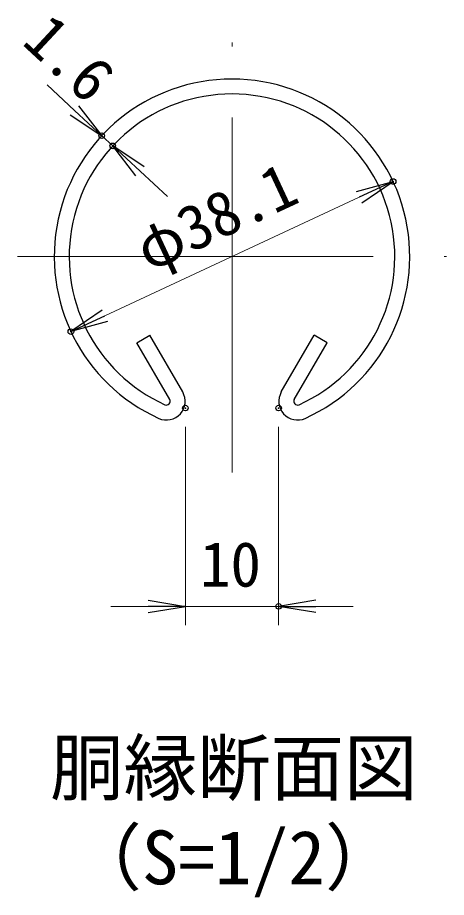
# Model space of a CAD drawing. Units: millimetres, scale not verified. Extents: x -10500 to 10500, y -7425 to 7425.
# Drawn here: x 1268 to 2417, y -2135 to 225 of the extents above; entities that cross this region are included whole.
import ezdxf
from ezdxf.enums import TextEntityAlignment as Align

# ---------------------------------------------------------------- set-up
doc = ezdxf.new("R2010")
doc.units = ezdxf.units.MM
doc.header["$LTSCALE"] = 30
doc.header["$PDMODE"] = 32
doc.header["$PDSIZE"] = 15
doc.linetypes.add('USER1', pattern=[50.8, 31.75, -6.35, 6.35, -6.35])
for name, color, linetype, lineweight in [('0-1_D-STR1', 1, 'Continuous', 25), ('0-4_D-BMK', 2, 'USER1', 13), ('0-7_D-STR-DIM', 7, 'Continuous', 13), ('0-A_D-TTL-TXT', 7, 'Continuous', 13)]:
    doc.layers.add(name, color=color, linetype=linetype, lineweight=lineweight)
doc.layers.add('0-8_0', color=7, linetype='Continuous')
doc.layers.add('0-9_Defpoints', color=8, linetype='Continuous')
doc.styles.add('ＭＳ ゴシック', font='')
doc.styles.get('ＭＳ ゴシック').set_extended_font_data('MS Gothic')

# ---------------------------------------------------------------- blocks, each defined once
blk = doc.blocks.new('_Open')
at = {"layer": '0-8_0'}
blk.add_line((-30, 5), (0, 0), dxfattribs=at)
blk.add_lwpolyline([(-30, -5), (0, 0), (-30, 0)], dxfattribs=at)

msp = doc.modelspace()

# ---------------------------------------------------------------- linework, layer by layer
at = {"layer": '0-1_D-STR1'}
for p, q in [((1588.07, -647.07), (1622.8, -627.02)), ((1710.53, -778.97), (1622.8, -627.02)), ((1974.74, -778.97), (2062.47, -627.02)), ((2097.21, -647.07), (2062.47, -627.02)), ((1675.8, -799.03), (1588.07, -647.07)), ((2009.48, -799.03), (2097.21, -647.07))]:
    msp.add_line(p, q, dxfattribs=at)
for centre, radius, start, end in [((1842.64, -415.75), 476.25, 294.32478, 245.67522), ((1842.64, -415.75), 436.14, 294.32478, 245.67522), ((1667.11, -804.04), 50.13, 245.67522, 30), ((1667.11, -804.04), 10.03, 245.67522, 30), ((2018.16, -804.04), 50.13, 150, 294.32478), ((2018.16, -804.04), 10.03, 150, 294.32478)]:
    msp.add_arc(centre, radius, start, end, dxfattribs=at)
at = {"layer": '0-4_D-BMK'}
for p, q in [((1842.64, -995.28), (1842.64, 158.6)), ((1268.29, -415.75), (2416.99, -415.75))]:
    msp.add_line(p, q, dxfattribs=at)
at = {"layer": '0-7_D-STR-DIM'}
for p, q in [((1420.42, -23.58), (1347.15, 44.48)), ((1523.08, -118.93), (1493.69, -91.64)), ((1459.66, -128.27), (1459.96, -128.27)), ((1489.05, -155.56), (1489.35, -155.56)), ((1596.34, -186.98), (1669.61, -255.04)), ((1501.63, -574.75), (2183.64, -256.75)), ((1717.64, -872.17), (1717.64, -1404.17)), ((1967.64, -872.17), (1967.64, -1404.17)), ((1617.64, -1354.17), (1517.64, -1354.17)), ((1717.64, -1354.17), (1967.64, -1354.17)), ((2067.64, -1354.17), (2167.64, -1354.17))]:
    msp.add_line(p, q, dxfattribs=at)
at = {"layer": '0-9_Defpoints'}
for p in [(1493.69, -91.64), (1493.69, -91.64), (1523.08, -118.93), (2274.27, -214.49), (1411, -617.01), (1717.64, -822.17), (1967.64, -822.17), (1967.64, -1354.17)]:
    msp.add_point(p, dxfattribs=at)

# ---------------------------------------------------------------- block references
at = {"layer": '0-7_D-STR-DIM', "xscale": 3.333333, "yscale": 3.333333}
for p, rotation in [((1493.69, -91.64), 317.11285), ((1523.08, -118.93), 137.11285), ((2274.27, -214.49), 24.99865), ((1411, -617.01), 204.99865), ((1967.64, -1354.17), 180)]:
    msp.add_blockref('_Open', p, dxfattribs=dict(at, rotation=rotation))
msp.add_blockref('_Open', (1717.64, -1354.17), dxfattribs=at)

# ---------------------------------------------------------------- texts
at = {"layer": '0-7_D-STR-DIM', "style": 'ＭＳ ゴシック'}
for s, rotation, p in [('1.6', 317.113, (1251.72, 130.07)), ('φ38.1', 24.999, (1635, -491.51))]:
    msp.add_text(s, height=120.3, rotation=rotation, dxfattribs=at).set_placement(p, align=Align.BOTTOM_LEFT)
msp.add_text('10', height=120.3, dxfattribs=at).set_placement((1756.64, -1337.3), align=Align.BOTTOM_LEFT)
at = {"layer": '0-A_D-TTL-TXT', "style": 'ＭＳ ゴシック'}
for s, p in [('胴縁断面図', (1355.33, -1902.36)), ('（S=1/2）', (1404.06, -2142.83))]:
    msp.add_text(s, height=144.3, dxfattribs=at).set_placement(p, align=Align.BOTTOM_LEFT)

doc.saveas('drawing.dxf')
